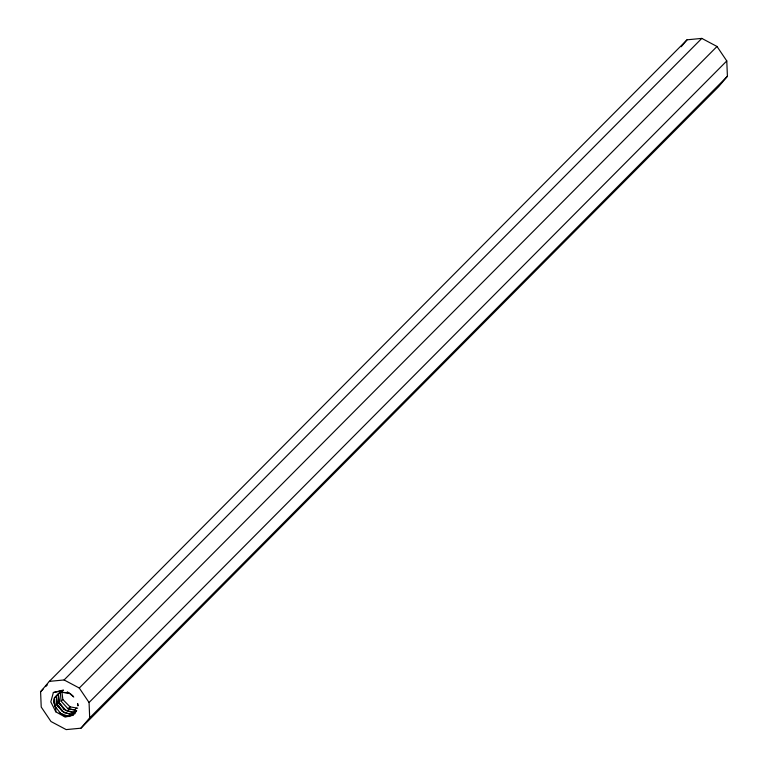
<?xml version="1.0" encoding="UTF-8"?>
<svg xmlns="http://www.w3.org/2000/svg" width="768" height="768" viewBox="0 0 768 768"><rect width="100%" height="100%" fill="white"/><g stroke="black" fill="none" stroke-linecap="round" stroke-linejoin="round"><path stroke-width="1.15" d="M74.477 713.434L70.282 714.509L62.438 711.446L57.235 705.149L56.39 695.875L60.912 691.459L54.518 697.766C52.55 702.682 56.477 706.963 55.814 711.83L65.165 717.082L73.498 715.2M68.506 692.986L60.394 692.074L54.442 697.843L54.019 702.854L55.786 708.106M63.475 690.019L53.357 692.534L50.813 701.885L55.814 711.83M68.688 709.613L70.032 706.848L62.842 699.523L61.891 691.613M40.589 691.718L49.325 681.37L687.043 39.811L701.818 38.4L717.005 46.474L726.778 60.95L727.411 76.282L718.675 86.63L80.957 728.189L66.182 729.6L50.995 721.526L41.222 707.05L40.589 691.718L43.123 689.165M80.957 728.189L89.693 717.84L727.411 76.282M681.216 46.714L687.043 39.811M45.658 686.611L47.357 684.912M49.325 681.37L64.099 679.958L701.818 38.4M76.608 710.794L75.101 712.262L66.154 710.669L59.222 703.046L58.339 693.917L58.819 702.346L64.31 709.555L72.163 712.627L76.349 711.542M64.099 679.958L79.286 688.032L717.005 46.474M60.298 691.958L61.094 701.155L68.026 708.778L70.032 706.848L76.656 708.029M89.693 717.84L89.059 702.499L726.778 60.95M75.101 712.262L76.637 710.774M76.051 711.35L72.864 714.346L64.128 712.704L56.938 704.227L62.438 711.446M61.094 701.155L62.842 699.523M75.274 713.549L68.688 716.486L64.166 715.632L59.366 712.608L64.166 715.632L69.216 716.544L60.701 713.568L54.989 706.176L54.518 697.766M53.357 692.534L62.976 690.538M75.61 708.509L77.635 708.134M60.355 692.141L69.629 693.197M68.026 708.778L75.859 710.17L68.16 708.739M67.325 691.814L72.787 695.971M70.445 693.974L73.738 697.066M70.502 693.907L73.018 696.288M64.31 709.555L58.819 702.346L58.416 693.84M79.286 688.032L89.059 702.499M58.646 702.931L59.952 704.928M56.208 703.517L57.706 706.685M77.549 703.507L77.904 705.744M77.693 703.546L78.019 705.734M56.467 695.808L57.235 705.149"/></g></svg>
